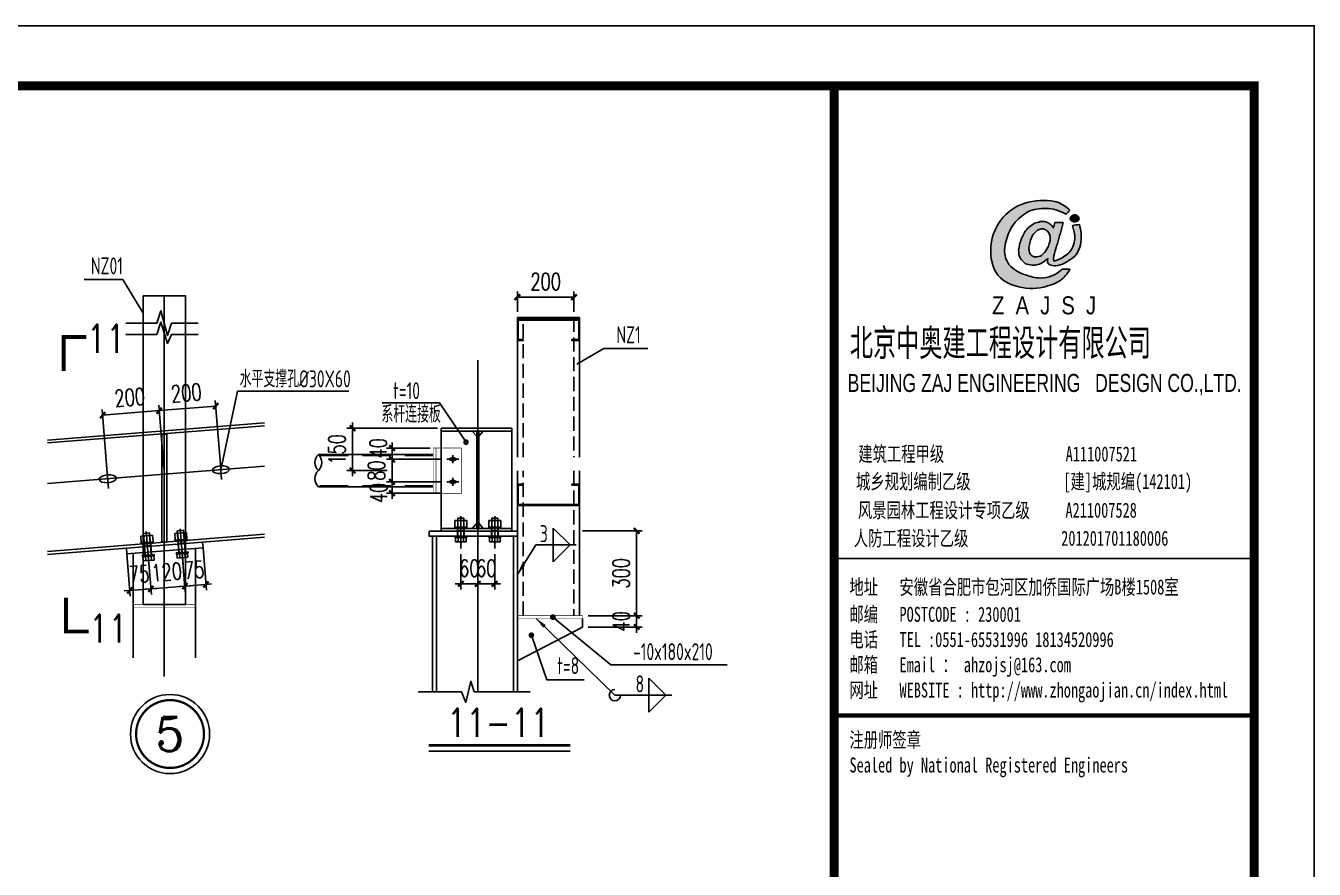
# Model space of a CAD drawing. Extents: x 180850 to 1399066, y 113487 to 334416.
# Drawn here: x 1376291 to 1399066, y 183946 to 198864 of the extents above; entities that cross this region are included whole.
import ezdxf
from ezdxf.enums import TextEntityAlignment as Align

# ---------------------------------------------------------------- set-up
doc = ezdxf.new("R2010")
doc.units = 0
doc.header["$LTSCALE"] = 1000
doc.linetypes.add('DASH', pattern=[0.35, 0.25, -0.1])
doc.linetypes.add('DASHED', pattern=[0.75, 0.5, -0.25])
for name, color, linetype in [('AXIS', 3, 'Continuous'), ('BOLT', 251, 'Continuous'), ('DOTE', 1, 'Continuous'), ('GL', 150, 'Continuous'), ('LT', 27, 'Continuous'), ('NUM', 7, 'Continuous'), ('PUB_DIM', 3, 'Continuous'), ('PUB_TEXT', 7, 'Continuous'), ('PUB_TITLE', 4, 'Continuous'), ('PZ', 202, 'Continuous'), ('TEXT', 7, 'Continuous'), ('THIN', 7, 'Continuous'), ('XG', 6, 'Continuous'), ('YCX', 90, 'Continuous'), ('图签', 3, 'Continuous'), ('引出线', 3, 'Continuous'), ('钢柱', 2, 'Continuous'), ('钢梁', 4, 'Continuous')]:
    doc.layers.add(name, color=color, linetype=linetype)
doc.styles.add('_gyy_title_Arial', font='arial.ttf', dxfattribs={"width": 0.7})
doc.styles.add('_gyy_title_ST', font='', dxfattribs={"width": 0.8})
doc.styles.add('_TCH_DIM_T3', font='SIMPLEX', dxfattribs={"width": 0.705882, "bigfont": 'GBCBIG'})
doc.styles.add('COMPLEX', font='COMPLEX')
doc.styles.add('HZ', font='txt.shx', dxfattribs={"width": 0.8, "bigfont": '000hztxt.shx'})
doc.styles.add('SIM-TSSC', font='simplex.shx', dxfattribs={"width": 0.8, "bigfont": 'tssdchn.shx'})
doc.styles.get("Standard").update_dxf_attribs({"font": 'gbenor.shx', "bigfont": 'gbcbig.shx'})
doc.styles.add('TSSD_Norm', font='tssdeng.shx', dxfattribs={"bigfont": 'hztxt.shx'})
doc.styles.add('TSSD_Num', font='Tssdeng.shx', dxfattribs={"width": 0.7, "bigfont": 'hztxt.shx'})
doc.styles.get('_gyy_title_ST').set_extended_font_data('SimSun')
doc.dimstyles.new('TCH_100_5', dxfattribs={"dimtxt": 297.5, "dimasz": 100, "dimexe": 100, "dimexo": 100, "dimgap": 126.25, "dimtad": 1, "dimdec": 0, "dimlfac": 0.2, "dimzin": 0, "dimdsep": 46, "dimtxsty": '_TCH_DIM_T3', "dimblk": 'ARCHTICK', "dimcen": 0.09, "dimclrd": 126, "dimclre": 126, "dimclrt": 7, "dimazin": 2, "dimtfac": 1, "dimtdec": 0, "dimtix": 1, "dimtmove": 2, "dimatfit": 3, "dimfxl": 1, "dimtolj": 1, "dimtzin": 0, "dimarcsym": 0})
doc.dimstyles.new('TSSD_LEADER_STYLE_200.0', dxfattribs={"dimtxt": 0.18, "dimasz": 200, "dimexe": 0.18, "dimexo": 0.0625, "dimgap": 0.09, "dimtad": 0, "dimtih": 1, "dimtoh": 1, "dimdec": 4, "dimzin": 0, "dimdsep": 46, "dimtxsty": 'Standard', "dimcen": 0.09, "dimadec": 0, "dimazin": 0, "dimtfac": 1, "dimtdec": 4, "dimtofl": 0, "dimtmove": 0, "dimatfit": 3, "dimfxl": 1, "dimtolj": 1, "dimtzin": 0, "dimarcsym": 0})

# ---------------------------------------------------------------- blocks, each defined once
blk = doc.blocks.new('_ArchTick')
at = {"color": 0, "linetype": 'ByBlock', "const_width": 0.4}
blk.add_lwpolyline([(-0.5, -0.5), (0.5, 0.5)], dxfattribs=at)
blk = doc.blocks.new('*D242')
at = {"layer": 'Defpoints', "color": 0, "transparency": 16777216}
for p in [(1378649, 192057), (1378739, 190932), (1379738, 191012)]:
    blk.add_point(p, dxfattribs=at)
at = {"layer": 'GL', "color": 126, "lineweight": -2, "transparency": 16777216}
for p, q in [((1379730, 191112), (1379640, 192236)), ((1378731, 191032), (1378641, 192156)), ((1379648, 192137), (1378649, 192057))]:
    blk.add_line(p, q, dxfattribs=at)
at = {"layer": 'GL', "color": 126, "lineweight": -2, "transparency": 16777216, "xscale": 99.99999999999999, "yscale": 99.99999999999999, "zscale": 99.99999999999999}
for p, rotation in [((1378649, 192057), 184.5739212569907), ((1379648, 192137), 4.573921256990756)]:
    blk.add_blockref('_ArchTick', p, dxfattribs=dict(at, rotation=rotation))
at = {"layer": 'GL', "color": 7, "transparency": 16777216, "insert": (1379127, 192371), "char_height": 297.5, "attachment_point": 5, "rotation": 4.5739, "style": '_TCH_DIM_T3'}
blk.add_mtext('\\A1;200', dxfattribs=at)
blk = doc.blocks.new('*D243')
at = {"layer": 'Defpoints', "color": 0, "transparency": 16777216}
for p in [(1377650, 191977), (1378739, 190932), (1377740, 190851)]:
    blk.add_point(p, dxfattribs=at)
at = {"layer": 'GL', "color": 126, "lineweight": -2, "transparency": 16777216}
for p, q in [((1377732, 190951), (1377642, 192076)), ((1378649, 192057), (1377650, 191977)), ((1378731, 191032), (1378641, 192156))]:
    blk.add_line(p, q, dxfattribs=at)
at = {"layer": 'GL', "color": 126, "lineweight": -2, "transparency": 16777216, "xscale": 99.99999999999999, "yscale": 99.99999999999999, "zscale": 99.99999999999999}
for p, rotation in [((1377650, 191977), 184.5739212569907), ((1378649, 192057), 4.573921256990756)]:
    blk.add_blockref('_ArchTick', p, dxfattribs=dict(at, rotation=rotation))
at = {"layer": 'GL', "color": 7, "transparency": 16777216, "insert": (1378128, 192291), "char_height": 297.5, "attachment_point": 5, "rotation": 4.5739, "style": '_TCH_DIM_T3'}
blk.add_mtext('\\A1;200', dxfattribs=at)
blk = doc.blocks.new('*D244')
at = {"layer": 'Defpoints', "color": 0, "transparency": 16777216}
for p in [(1383666, 191746), (1382068, 190996), (1382776, 190996)]:
    blk.add_point(p, dxfattribs=at)
at = {"layer": 'GL', "color": 126, "lineweight": -2, "transparency": 16777216}
for p, q in [((1382068, 191746), (1382068, 191846)), ((1383566, 191746), (1381968, 191746)), ((1382068, 191746), (1382068, 190996)), ((1382676, 190996), (1381968, 190996)), ((1382068, 190996), (1382068, 190896))]:
    blk.add_line(p, q, dxfattribs=at)
at = {"layer": 'GL', "color": 126, "lineweight": -2, "transparency": 16777216, "xscale": 100, "yscale": 100, "zscale": 100}
for p, rotation in [((1382068, 191746), 270), ((1382068, 190996), 90)]:
    blk.add_blockref('_ArchTick', p, dxfattribs=dict(at, rotation=rotation))
at = {"layer": 'GL', "color": 7, "transparency": 16777216, "insert": (1381793, 191371), "char_height": 297.5, "attachment_point": 5, "rotation": 90, "style": '_TCH_DIM_T3'}
blk.add_mtext('\\A1;150', dxfattribs=at)
blk = doc.blocks.new('*D245')
at = {"layer": 'Defpoints', "color": 0, "transparency": 16777216}
for p in [(1383736, 190796), (1382765, 190596), (1383736, 190596)]:
    blk.add_point(p, dxfattribs=at)
at = {"layer": 'GL', "color": 126, "lineweight": -2, "transparency": 16777216}
for p, q in [((1382765, 190796), (1382765, 190896)), ((1383636, 190796), (1382665, 190796)), ((1382765, 190796), (1382765, 190596)), ((1383636, 190596), (1382665, 190596)), ((1382765, 190596), (1382765, 190496))]:
    blk.add_line(p, q, dxfattribs=at)
at = {"layer": 'GL', "color": 126, "lineweight": -2, "transparency": 16777216, "xscale": 100, "yscale": 100, "zscale": 100}
for p, rotation in [((1382765, 190796), 270), ((1382765, 190596), 90)]:
    blk.add_blockref('_ArchTick', p, dxfattribs=dict(at, rotation=rotation))
at = {"layer": 'GL', "color": 7, "transparency": 16777216, "insert": (1382529, 190600), "char_height": 297.5, "attachment_point": 5, "rotation": 90, "style": '_TCH_DIM_T3'}
blk.add_mtext('\\A1;40', dxfattribs=at)
blk = doc.blocks.new('*D246')
at = {"layer": 'Defpoints', "color": 0, "transparency": 16777216}
for p in [(1383736, 191196), (1382765, 190796), (1383736, 190796)]:
    blk.add_point(p, dxfattribs=at)
at = {"layer": 'GL', "color": 126, "lineweight": -2, "transparency": 16777216}
for p, q in [((1383636, 191196), (1382665, 191196)), ((1382765, 191196), (1382765, 191296)), ((1382765, 191196), (1382765, 190796)), ((1383636, 190796), (1382665, 190796)), ((1382765, 190796), (1382765, 190696))]:
    blk.add_line(p, q, dxfattribs=at)
at = {"layer": 'GL', "color": 126, "lineweight": -2, "transparency": 16777216, "xscale": 100, "yscale": 100, "zscale": 100}
for p, rotation in [((1382765, 191196), 270), ((1382765, 190796), 90)]:
    blk.add_blockref('_ArchTick', p, dxfattribs=dict(at, rotation=rotation))
at = {"layer": 'GL', "color": 7, "transparency": 16777216, "insert": (1382490, 190996), "char_height": 297.5, "attachment_point": 5, "rotation": 90, "style": '_TCH_DIM_T3'}
blk.add_mtext('\\A1;80', dxfattribs=at)
blk = doc.blocks.new('*D247')
at = {"layer": 'Defpoints', "color": 0, "transparency": 16777216}
for p in [(1383541, 191396), (1382765, 191196), (1383541, 191196)]:
    blk.add_point(p, dxfattribs=at)
at = {"layer": 'GL', "color": 126, "lineweight": -2, "transparency": 16777216}
for p, q in [((1383441, 191396), (1382665, 191396)), ((1382765, 191396), (1382765, 191496)), ((1382765, 191396), (1382765, 191196)), ((1383441, 191196), (1382665, 191196)), ((1382765, 191196), (1382765, 191096))]:
    blk.add_line(p, q, dxfattribs=at)
at = {"layer": 'GL', "color": 126, "lineweight": -2, "transparency": 16777216, "xscale": 100, "yscale": 100, "zscale": 100}
for p, rotation in [((1382765, 191396), 270), ((1382765, 191196), 90)]:
    blk.add_blockref('_ArchTick', p, dxfattribs=dict(at, rotation=rotation))
at = {"layer": 'GL', "color": 7, "transparency": 16777216, "insert": (1382520, 191390), "char_height": 297.5, "attachment_point": 5, "rotation": 90, "style": '_TCH_DIM_T3'}
blk.add_mtext('\\A1;40', dxfattribs=at)
blk = doc.blocks.new('*D248')
at = {"layer": 'Defpoints', "color": 0, "transparency": 16777216}
for p in [(1386031, 189930), (1387089, 189930), (1386131, 188430)]:
    blk.add_point(p, dxfattribs=at)
at = {"layer": 'GL', "color": 126, "lineweight": -2, "transparency": 16777216}
for p, q in [((1386131, 189930), (1387189, 189930)), ((1387089, 188430), (1387089, 189930)), ((1386231, 188430), (1387189, 188430))]:
    blk.add_line(p, q, dxfattribs=at)
at = {"layer": 'GL', "color": 126, "lineweight": -2, "transparency": 16777216, "xscale": 100, "yscale": 100, "zscale": 100}
for p, rotation in [((1387089, 189930), 90), ((1387089, 188430), 270)]:
    blk.add_blockref('_ArchTick', p, dxfattribs=dict(at, rotation=rotation))
at = {"layer": 'GL', "color": 7, "transparency": 16777216, "insert": (1386814, 189180), "char_height": 297.5, "attachment_point": 5, "rotation": 90, "style": '_TCH_DIM_T3'}
blk.add_mtext('\\A1;300', dxfattribs=at)
blk = doc.blocks.new('_WELD004')
at = {"color": 0, "linetype": 'ByBlock'}
for p, q in [((0, 1), (1, 0)), ((0, 0), (0, 1))]:
    blk.add_line(p, q, dxfattribs=at)
blk = doc.blocks.new('*D249')
at = {"layer": 'Defpoints', "color": 0, "transparency": 16777216}
for p in [(1384981, 194064), (1384981, 193702), (1385981, 193702)]:
    blk.add_point(p, dxfattribs=at)
at = {"layer": 'GL', "color": 126, "lineweight": -2, "transparency": 16777216}
for p, q in [((1384981, 193802), (1384981, 194164)), ((1385981, 194064), (1384981, 194064)), ((1385981, 193802), (1385981, 194164))]:
    blk.add_line(p, q, dxfattribs=at)
at = {"layer": 'GL', "color": 126, "lineweight": -2, "transparency": 16777216, "xscale": 100, "yscale": 100, "zscale": 100, "rotation": 180}
blk.add_blockref('_ArchTick', (1384981, 194064), dxfattribs=at)
at = {"layer": 'GL', "color": 126, "lineweight": -2, "transparency": 16777216, "xscale": 100, "yscale": 100, "zscale": 100}
blk.add_blockref('_ArchTick', (1385981, 194064), dxfattribs=at)
at = {"layer": 'GL', "color": 7, "transparency": 16777216, "insert": (1385481, 194339), "char_height": 297.5, "attachment_point": 5, "style": '_TCH_DIM_T3'}
blk.add_mtext('\\A1;200', dxfattribs=at)
blk = doc.blocks.new('*D348')
at = {"layer": 'Defpoints', "color": 0, "transparency": 16777216}
for p in [(1386131, 188430), (1386131, 188230), (1387089, 188230)]:
    blk.add_point(p, dxfattribs=at)
at = {"layer": 'GL', "color": 126, "lineweight": -2, "transparency": 16777216}
for p, q in [((1386231, 188430), (1387189, 188430)), ((1387089, 188430), (1387089, 188530)), ((1387089, 188430), (1387089, 188230)), ((1386231, 188230), (1387189, 188230)), ((1387089, 188230), (1387089, 188130))]:
    blk.add_line(p, q, dxfattribs=at)
at = {"layer": 'GL', "color": 126, "lineweight": -2, "transparency": 16777216, "xscale": 100, "yscale": 100, "zscale": 100}
for p, rotation in [((1387089, 188430), 270), ((1387089, 188230), 90)]:
    blk.add_blockref('_ArchTick', p, dxfattribs=dict(at, rotation=rotation))
at = {"layer": 'GL', "color": 7, "transparency": 16777216, "insert": (1386814, 188330), "char_height": 297.5, "attachment_point": 5, "rotation": 90, "style": '_TCH_DIM_T3'}
blk.add_mtext('\\A1;40', dxfattribs=at)
blk = doc.blocks.new('*D255')
at = {"layer": 'Defpoints', "color": 0, "transparency": 16777216}
for p in [(1378070, 189625, 0), (1378443, 189654), (1378503, 188905)]:
    blk.add_point(p, dxfattribs=at)
at = {"layer": 'GL', "color": 126, "lineweight": -2, "transparency": 16777216}
for p, q in [((1378078, 189525), (1378138, 188776)), ((1378451, 189555), (1378511, 188806)), ((1378130, 188876), (1378030, 188868)), ((1378130, 188876), (1378503, 188905)), ((1378503, 188905), (1378603, 188913))]:
    blk.add_line(p, q, dxfattribs=at)
at = {"layer": 'GL', "color": 126, "lineweight": -2, "transparency": 16777216, "xscale": 100, "yscale": 100, "zscale": 100}
for p, rotation in [((1378130, 188876), 4.573921263063818), ((1378503, 188905), 184.5739212630638)]:
    blk.add_blockref('_ArchTick', p, dxfattribs=dict(at, rotation=rotation))
at = {"layer": 'GL', "color": 7, "transparency": 16777216, "insert": (1378295, 189165), "char_height": 297.5, "attachment_point": 5, "rotation": 4.5739, "style": '_TCH_DIM_T3'}
blk.add_mtext('\\A1;75', dxfattribs=at)
blk = doc.blocks.new('*D256')
at = {"layer": 'Defpoints', "color": 0, "transparency": 16777216}
for p in [(1378443, 189654), (1379043, 189702), (1379103, 188953)]:
    blk.add_point(p, dxfattribs=at)
at = {"layer": 'GL', "color": 126, "lineweight": -2, "transparency": 16777216}
for p, q in [((1378451, 189555), (1378511, 188806)), ((1379051, 189603), (1379111, 188854)), ((1378503, 188905), (1378403, 188897)), ((1378503, 188905), (1379103, 188953)), ((1379103, 188953), (1379203, 188961))]:
    blk.add_line(p, q, dxfattribs=at)
for p, xscale, yscale, zscale, rotation in [((1378503, 188905), 99.99999999999999, 99.99999999999999, 99.99999999999999, 4.573921263684281), ((1379103, 188953), 100, 100, 100, 184.5739212636842)]:
    blk.add_blockref('_ArchTick', p, dxfattribs=dict(at, xscale=xscale, yscale=yscale, zscale=zscale, rotation=rotation))
at = {"layer": 'GL', "color": 7, "transparency": 16777216, "insert": (1378781, 189203), "char_height": 297.5, "attachment_point": 5, "rotation": 4.5739, "style": '_TCH_DIM_T3'}
blk.add_mtext('\\A1;120', dxfattribs=at)
blk = doc.blocks.new('*D349')
at = {"layer": 'Defpoints', "color": 0, "transparency": 16777216}
for p in [(1379416, 189732), (1379043, 189702), (1379476, 188983)]:
    blk.add_point(p, dxfattribs=at)
at = {"layer": 'GL', "color": 126, "lineweight": -2, "transparency": 16777216}
for p, q in [((1379051, 189603), (1379111, 188854)), ((1379424, 189633), (1379484, 188884)), ((1379103, 188953), (1379003, 188945)), ((1379103, 188953), (1379476, 188983)), ((1379476, 188983), (1379576, 188991))]:
    blk.add_line(p, q, dxfattribs=at)
for p, xscale, yscale, zscale, rotation in [((1379476, 188983), 100, 100, 100, 184.5739212636842), ((1379103, 188953), 99.99999999999999, 99.99999999999999, 99.99999999999999, 4.573921263684281)]:
    blk.add_blockref('_ArchTick', p, dxfattribs=dict(at, xscale=xscale, yscale=yscale, zscale=zscale, rotation=rotation))
at = {"layer": 'GL', "color": 7, "transparency": 16777216, "insert": (1379268, 189242), "char_height": 297.5, "attachment_point": 5, "rotation": 4.5739, "style": '_TCH_DIM_T3'}
blk.add_mtext('\\A1;75', dxfattribs=at)
blk = doc.blocks.new('ts_idx2')
at = {"color": 0, "linetype": 'ByBlock', "lineweight": -2, "const_width": 0.0333}
blk.add_lwpolyline([(-0.5, 0, 1), (0.5, 0, 1)], format="xyb", close=True, dxfattribs=at)
at = {"color": 0, "linetype": 'ByBlock', "lineweight": -2}
blk.add_circle((0, 0), 0.583, dxfattribs=at)
at = {"color": 0, "linetype": 'ByBlock', "lineweight": -2, "style": 'TSSD_Num', "width": 0.7}
blk.add_attdef('A', text='', height=0.5, dxfattribs=at).set_placement((0, 0), align=Align.MIDDLE_CENTER)
blk = doc.blocks.new('*D1004')
at = {"layer": 'Defpoints', "color": 0, "transparency": 16777216}
for p in [(1384281, 189618), (1384581, 189618), (1384281, 188994)]:
    blk.add_point(p, dxfattribs=at)
at = {"layer": 'GL', "color": 126, "lineweight": -2, "transparency": 16777216}
for p, q in [((1384281, 189518), (1384281, 188894)), ((1384581, 189518), (1384581, 188894)), ((1384281, 188994), (1384181, 188994)), ((1384581, 188994), (1384281, 188994)), ((1384581, 188994), (1384681, 188994))]:
    blk.add_line(p, q, dxfattribs=at)
at = {"layer": 'GL', "color": 126, "lineweight": -2, "transparency": 16777216, "xscale": 100, "yscale": 100, "zscale": 100}
blk.add_blockref('_ArchTick', (1384281, 188994), dxfattribs=at)
at = {"layer": 'GL', "color": 126, "lineweight": -2, "transparency": 16777216, "xscale": 100, "yscale": 100, "zscale": 100, "rotation": 180}
blk.add_blockref('_ArchTick', (1384581, 188994), dxfattribs=at)
at = {"layer": 'GL', "color": 7, "transparency": 16777216, "insert": (1384431, 189269), "char_height": 297.5, "attachment_point": 5, "style": '_TCH_DIM_T3'}
blk.add_mtext('\\A1;60', dxfattribs=at)
blk = doc.blocks.new('*D1005')
at = {"layer": 'Defpoints', "color": 0, "transparency": 16777216}
for p in [(1383981, 189618), (1384281, 189610), (1383981, 188994)]:
    blk.add_point(p, dxfattribs=at)
at = {"layer": 'GL', "color": 126, "lineweight": -2, "transparency": 16777216}
for p, q in [((1383981, 189518), (1383981, 188894)), ((1384281, 189510), (1384281, 188894)), ((1383981, 188994), (1383881, 188994)), ((1384281, 188994), (1383981, 188994)), ((1384281, 188994), (1384381, 188994))]:
    blk.add_line(p, q, dxfattribs=at)
at = {"layer": 'GL', "color": 126, "lineweight": -2, "transparency": 16777216, "xscale": 100, "yscale": 100, "zscale": 100}
blk.add_blockref('_ArchTick', (1383981, 188994), dxfattribs=at)
at = {"layer": 'GL', "color": 126, "lineweight": -2, "transparency": 16777216, "xscale": 100, "yscale": 100, "zscale": 100, "rotation": 180}
blk.add_blockref('_ArchTick', (1384281, 188994), dxfattribs=at)
at = {"layer": 'GL', "color": 7, "transparency": 16777216, "insert": (1384131, 189269), "char_height": 297.5, "attachment_point": 5, "style": '_TCH_DIM_T3'}
blk.add_mtext('\\A1;60', dxfattribs=at)
blk = doc.blocks.new('dd')
at = {"layer": '图签'}
h = blk.add_hatch(color=5, dxfattribs=at)
h.set_gradient(color1=(0, 0, 255), color2=(36, 36, 255), one_color=1, tint=0.57)
h.paths.add_polyline_path([(452, 1270, -0.093206), (531, 1562, -0.136321), (716, 1807, -0.161039), (988, 1948, -0.108591), (1307, 1935, -0.049497), (1479, 1861, 0.062627), (1539, 1932, 0.094388), (1351, 2056, 0.136326), (854, 2062, 0.161722), (430, 1810, 0.133661), (243, 1435, 0.158414), (286, 937, 0.22517), (632, 669, 0.138663), (1107, 646, 0.074676), (1375, 753, 0.125344), (1543, 944, 0.006312), (1413, 948, -0.090385), (1244, 833, -0.096745), (1053, 797, -0.073845), (803, 850, -0.140868), (530, 1020, -0.160753)])
h = blk.add_hatch(color=5, dxfattribs=at)
h.set_gradient(color1=(0, 0, 255), color2=(36, 36, 255), one_color=1, tint=0.57)
h.paths.add_polyline_path([(1306, 1289, 0.011169), (1334, 1370, 0.005807), (1431, 1724, 0.01105), (1292, 1724, 0.016796), (1267, 1634, 0.125943), (1203, 1704, 0.083806), (1120, 1739, 0.082879), (1047, 1739, -0.008503), (952, 1710, 0.060057), (844, 1628, 0.086078), (774, 1532, 0.099424), (705, 1347, 0.12153), (690, 1225, 0.102644), (719, 1122, 0.056648), (797, 1042, 0.092914), (913, 1013, 0.194578), (1098, 1064, -0.002562), (1175, 1122, 0.064354), (1167, 1068, 0.172385), (1207, 1017, 0.105458), (1300, 1002, 0.086567), (1454, 1046, 0.047674), (1592, 1136, 0.166359), (1692, 1274, 0.096748), (1728, 1431, 0.03151), (1728, 1548, 0.041815), (1700, 1691, 0.007654), (1588, 1673, -0.009919), (1610, 1585, -0.068269), (1624, 1482, -0.105336), (1605, 1352, -0.14652), (1528, 1223, -0.070486), (1434, 1151, -0.077937), (1341, 1103, -0.127098), (1272, 1084, -0.114215), (1267, 1129, -0.007609)])
h.paths.add_polyline_path([(865, 1245, -0.099994), (863, 1328, -0.050974), (888, 1427, -0.120527), (938, 1529, -0.043888), (1002, 1595, -0.08446), (1063, 1619, -0.147309), (1127, 1607, -0.037474), (1177, 1572, -0.06931), (1209, 1507, -0.067662), (1213, 1431, -0.02676), (1211, 1413, 0.017209), (1183, 1329, -0.048815), (1120, 1223, -0.139096), (1046, 1163, -0.097991), (944, 1153, -0.085394), (909, 1169, -0.149141)], flags=16)
h = blk.add_hatch(color=1, dxfattribs=at)
h.set_gradient(color1=(255, 0, 0), color2=(255, 0, 0), tint=0.57)
h.paths.add_polyline_path([(1557, 1818, 0.386553), (1564, 1757, 0.170676), (1604, 1736, 0.082224), (1657, 1743, 0.087509), (1686, 1766, 0.264235), (1694, 1804, 0.244333), (1636, 1850, 0.30271)])
blk.add_lwpolyline([(1539, 1932, 0.094388), (1351, 2056, 0.136326), (854, 2062, 0.161722), (430, 1810, 0.133661), (243, 1435, 0.158414), (286, 937, 0.22517), (632, 669, 0.138663), (1107, 646, 0.074676), (1375, 753, 0.125344), (1543, 944, 0.006312), (1413, 948, -0.090385), (1244, 833, -0.096745), (1053, 797, -0.073845), (803, 850, -0.140868), (530, 1020, -0.160753), (452, 1270, -0.093206), (531, 1562, -0.136321), (716, 1807, -0.161039), (988, 1948, -0.108591), (1307, 1935, -0.049497), (1479, 1861, 0.062627)], format="xyb", close=True, dxfattribs=at)
for points in [[(1431, 1724, 0.011041), (1292, 1724, 0.016796), (1267, 1634, 0.125943), (1203, 1704, 0.083806), (1120, 1739, 0.082879), (1047, 1739, -0.008503), (952, 1710, 0.060057), (844, 1628, 0.086078), (774, 1532, 0.099424), (705, 1347, 0.12153), (690, 1225, 0.102644), (719, 1122, 0.056648), (797, 1042, 0.092914), (913, 1013, 0.194578), (1098, 1064, -0.002562), (1175, 1122, 0.064354), (1167, 1068, 0.172385), (1207, 1017, 0.105458), (1300, 1002, 0.086567), (1454, 1046, 0.047674), (1592, 1136, 0.166359), (1692, 1274, 0.096748), (1728, 1431, 0.03151), (1728, 1548, 0.041815), (1700, 1691, 0.007654), (1588, 1673, -0.009919), (1610, 1585, -0.068269), (1624, 1482, -0.105336), (1605, 1352, -0.14652), (1528, 1223, -0.070486), (1434, 1151, -0.077937), (1341, 1103, -0.127098), (1272, 1084, -0.114215), (1267, 1129, -0.007609), (1306, 1289, 0.011169), (1334, 1370, 0.005782), (1430, 1722, 0.069025)], [(1694, 1804, 0.243958), (1636, 1850, 0.303117), (1557, 1818, 0.386553), (1564, 1757, 0.170676), (1604, 1736, 0.082224), (1657, 1743, 0.087509), (1686, 1766, 0.264235), (1694, 1804, -7.823139)], [(1213, 1431, 0.067662), (1209, 1507, 0.06931), (1177, 1572, 0.037474), (1127, 1607, 0.147309), (1063, 1619, 0.08446), (1002, 1595, 0.043888), (938, 1529, 0.120527), (888, 1427, 0.050974), (863, 1328, 0.099994), (865, 1245, 0.149141), (909, 1169, 0.085394), (944, 1153, 0.097991), (1046, 1163, 0.139096), (1120, 1223, 0.048815), (1183, 1329, -0.017209), (1211, 1413, 0.02676), (1213, 1431, 0.441273)]]:
    blk.add_lwpolyline(points, format="xyb", dxfattribs=at)
at = {"insert": (246, 492), "char_height": 300, "width": 8000, "attachment_point": 1, "style": 'HZ'}
blk.add_mtext('{\\fArial|b0|i0|c0|p32;Z  A  J  S  J}', dxfattribs=at)

msp = doc.modelspace()

# ---------------------------------------------------------------- hatches: boundary and pattern name
at = {"layer": 'BOLT', "transparency": 16777216}
for points in [[(1383911.54, 191196.3), (1383841.34, 191161.2), (1383771.14, 191196.3), (1383841.34, 191231.4)], [(1383911.54, 190796.3), (1383841.34, 190761.2), (1383771.14, 190796.3), (1383841.34, 190831.4)]]:
    msp.add_hatch(color=256, dxfattribs=at).paths.add_polyline_path(points)

# ---------------------------------------------------------------- linework, layer by layer
at = {"transparency": 16777216}
for p, q in [((1379751.95, 190841.54), (1379724.68, 191182.59)), ((1377989.11, 190872.09), (1377490.7, 190832.31)), ((1377753.54, 190681.67), (1377726.27, 191022.72)), ((1379987.52, 191031.97), (1379489.11, 190992.18)), ((1383981.35, 189618.39), (1383981.34, 190190.5)), ((1384581.34, 189618.39), (1384581.35, 190190.5)), ((1379072.4, 189336.13), (1379021.77, 189969.11)), ((1383876.34, 189998), (1384086.34, 189998.01)), ((1383876.34, 189998), (1383876.34, 189973)), ((1384086.34, 189973.01), (1383876.34, 189973)), ((1383876.34, 189973), (1383879.19, 189973)), ((1384085.26, 190116.01), (1383877.42, 190116)), ((1383877.42, 190116), (1383877.42, 189998)), ((1383921.34, 189973), (1383921.35, 189933)), ((1384036.34, 190158), (1383926.34, 190158)), ((1383926.34, 190158), (1383926.35, 189933)), ((1383929.38, 190116), (1383929.38, 189998)), ((1384033.3, 190116), (1384033.31, 189998)), ((1384033.49, 190158), (1384036.34, 190158)), ((1384036.34, 190158), (1384036.35, 189933)), ((1384041.34, 189973), (1384038.41, 189973)), ((1384039.66, 189973), (1384041.34, 189973)), ((1384041.34, 189973), (1384041.35, 189933)), ((1384085.27, 189998.01), (1384085.26, 190116.01)), ((1384086.34, 189998.01), (1384086.34, 189973.01)), ((1384476.34, 189998.01), (1384476.34, 189973.01)), ((1384686.34, 189998), (1384476.34, 189998.01)), ((1384476.34, 189973.01), (1384686.34, 189973)), ((1384477.42, 190116.01), (1384685.27, 190116)), ((1384477.42, 189998.01), (1384477.42, 190116.01)), ((1384521.34, 189973), (1384524.28, 189973)), ((1384523.03, 189973), (1384521.34, 189973)), ((1384521.34, 189973), (1384521.34, 189933)), ((1384526.35, 190158), (1384526.34, 189933)), ((1384526.35, 190158), (1384636.35, 190158)), ((1384529.2, 190158), (1384526.35, 190158)), ((1384529.39, 190116), (1384529.38, 189998)), ((1384633.31, 190116), (1384633.31, 189998)), ((1384636.35, 190158), (1384636.34, 189933)), ((1384641.34, 189973), (1384641.34, 189933)), ((1384686.34, 189973), (1384683.49, 189973)), ((1384685.27, 190116), (1384685.27, 189998)), ((1384686.34, 189998), (1384686.34, 189973)), ((1378531.3, 189855.13), (1378324.11, 189838.56)), ((1378324.11, 189838.56), (1378333.52, 189720.94)), ((1378332.45, 189720.85), (1378541.78, 189737.6)), ((1378332.45, 189720.85), (1378334.44, 189695.93)), ((1378479.18, 189893.1), (1378369.53, 189884.33)), ((1378369.53, 189884.33), (1378387.47, 189660.04)), ((1378375.91, 189842.7), (1378385.32, 189725.08)), ((1378472.4, 189288.13), (1378421.77, 189921.11)), ((1378476.34, 189892.87), (1378479.18, 189893.1)), ((1378479.18, 189893.1), (1378497.12, 189668.82)), ((1378479.5, 189850.99), (1378488.91, 189733.37)), ((1378540.71, 189737.51), (1378531.3, 189855.13)), ((1378541.78, 189737.6), (1378543.78, 189712.68)), ((1379131.3, 189903.13), (1378924.11, 189886.56)), ((1378924.11, 189886.56), (1378933.52, 189768.94)), ((1378932.45, 189768.85), (1379141.78, 189785.6)), ((1378932.45, 189768.85), (1378934.44, 189743.93)), ((1379143.78, 189760.68), (1378934.44, 189743.93)), ((1378934.44, 189743.93), (1378937.28, 189744.16)), ((1379079.18, 189941.1), (1378969.53, 189932.33)), ((1378969.53, 189932.33), (1378987.47, 189708.04)), ((1378975.91, 189890.7), (1378985.32, 189773.08)), ((1378979.3, 189747.52), (1378982.49, 189707.65)), ((1378982.49, 189707.65), (1379102.11, 189717.21)), ((1379076.34, 189940.87), (1379079.18, 189941.1)), ((1379079.18, 189941.1), (1379097.12, 189716.82)), ((1379079.5, 189898.99), (1379088.91, 189781.37)), ((1379098.92, 189757.09), (1379095.99, 189756.85)), ((1379097.12, 189716.82), (1379109.88, 189557.33)), ((1379097.24, 189756.95), (1379098.92, 189757.09)), ((1379098.92, 189757.09), (1379102.11, 189717.21)), ((1379102.11, 189717.21), (1379114.87, 189557.72)), ((1379140.71, 189785.51), (1379131.3, 189903.13)), ((1379141.78, 189785.6), (1379143.78, 189760.68)), ((1383876.35, 189835.89), (1384086.35, 189835.89)), ((1383876.35, 189835.89), (1383876.35, 189810.89)), ((1384086.35, 189810.89), (1383876.35, 189810.89)), ((1383886.09, 189810.89), (1383886.09, 189738.29)), ((1383886.09, 189738.29), (1384076.61, 189738.29)), ((1383921.35, 189933), (1384041.35, 189933)), ((1383921.35, 189933), (1383924.28, 189933)), ((1383923.03, 189933), (1383921.35, 189933)), ((1383921.35, 189933), (1383921.35, 189835.89)), ((1383921.35, 189835.89), (1383924.28, 189835.89)), ((1383923.03, 189835.89), (1383921.35, 189835.89)), ((1383926.35, 189933), (1383926.35, 189835.89)), ((1383926.35, 189835.89), (1383926.35, 189810.89)), ((1383933.72, 189810.89), (1383933.72, 189738.29)), ((1384028.98, 189810.89), (1384028.98, 189738.29)), ((1384036.35, 189933), (1384036.35, 189835.89)), ((1384036.35, 189835.89), (1384036.35, 189810.89)), ((1384041.35, 189933), (1384041.35, 189835.89)), ((1384076.61, 189810.89), (1384076.61, 189738.29)), ((1384086.35, 189835.89), (1384083.5, 189835.89)), ((1384086.35, 189835.89), (1384086.35, 189810.89)), ((1384476.34, 189835.89), (1384479.19, 189835.89)), ((1384686.34, 189835.89), (1384476.34, 189835.89)), ((1384476.34, 189835.89), (1384476.34, 189810.89)), ((1384476.34, 189810.89), (1384686.34, 189810.89)), ((1384486.08, 189810.89), (1384486.08, 189738.29)), ((1384676.6, 189738.29), (1384486.08, 189738.29)), ((1384641.34, 189933), (1384521.34, 189933)), ((1384521.34, 189933), (1384521.34, 189835.89)), ((1384526.34, 189933), (1384526.34, 189835.89)), ((1384526.34, 189835.89), (1384526.34, 189810.89)), ((1384533.71, 189810.89), (1384533.71, 189738.29)), ((1384628.97, 189810.89), (1384628.97, 189738.29)), ((1384636.34, 189933), (1384636.34, 189835.89)), ((1384636.34, 189835.89), (1384636.34, 189810.89)), ((1384641.34, 189835.89), (1384638.4, 189835.89)), ((1384641.34, 189933), (1384638.41, 189933)), ((1384639.66, 189933), (1384641.34, 189933)), ((1384639.66, 189835.89), (1384641.34, 189835.89)), ((1384641.34, 189933), (1384641.34, 189835.89)), ((1384676.6, 189810.89), (1384676.6, 189738.29)), ((1384686.34, 189835.89), (1384686.34, 189810.89)), ((1378543.78, 189712.68), (1378334.44, 189695.93)), ((1378334.44, 189695.93), (1378337.28, 189696.16)), ((1378350.39, 189496.57), (1378559.72, 189513.31)), ((1378350.39, 189496.57), (1378352.39, 189471.65)), ((1378379.3, 189699.52), (1378382.49, 189659.65)), ((1378382.49, 189659.65), (1378502.11, 189669.21)), ((1378382.49, 189659.65), (1378385.42, 189659.88)), ((1378384.17, 189659.78), (1378382.49, 189659.65)), ((1378382.49, 189659.65), (1378395.25, 189500.15)), ((1378387.47, 189660.04), (1378400.23, 189500.55)), ((1378395.25, 189500.15), (1378398.18, 189500.39)), ((1378396.93, 189500.29), (1378395.25, 189500.15)), ((1378400.23, 189500.55), (1378402.23, 189475.63)), ((1378498.92, 189709.09), (1378495.99, 189708.85)), ((1378497.12, 189668.82), (1378509.88, 189509.33)), ((1378497.24, 189708.95), (1378498.92, 189709.09)), ((1378498.92, 189709.09), (1378502.11, 189669.21)), ((1378502.11, 189669.21), (1378514.87, 189509.72)), ((1378509.88, 189509.33), (1378511.88, 189484.41)), ((1378559.72, 189513.31), (1378556.88, 189513.09)), ((1378559.72, 189513.31), (1378561.72, 189488.39)), ((1378950.39, 189544.57), (1379159.72, 189561.31)), ((1378950.39, 189544.57), (1378952.39, 189519.65)), ((1379161.72, 189536.39), (1378952.39, 189519.65)), ((1378962.09, 189520.42), (1378967.88, 189448.05)), ((1378982.49, 189707.65), (1378985.42, 189707.88)), ((1378984.17, 189707.78), (1378982.49, 189707.65)), ((1378982.49, 189707.65), (1378995.25, 189548.15)), ((1378987.47, 189708.04), (1379000.23, 189548.55)), ((1378995.25, 189548.15), (1378998.18, 189548.39)), ((1378996.93, 189548.29), (1378995.25, 189548.15)), ((1379000.23, 189548.55), (1379002.23, 189523.63)), ((1379009.57, 189524.22), (1379015.36, 189451.85)), ((1379104.53, 189531.82), (1379110.32, 189459.45)), ((1379109.88, 189557.33), (1379111.88, 189532.41)), ((1379152.01, 189535.62), (1379157.8, 189463.25)), ((1379159.72, 189561.31), (1379156.88, 189561.09)), ((1379159.72, 189561.31), (1379161.72, 189536.39)), ((1378561.72, 189488.39), (1378352.39, 189471.65)), ((1378362.09, 189472.42), (1378367.88, 189400.05)), ((1378367.88, 189400.05), (1378557.8, 189415.25)), ((1378409.57, 189476.22), (1378415.36, 189403.85)), ((1378504.53, 189483.82), (1378510.32, 189411.45)), ((1378552.01, 189487.62), (1378557.8, 189415.25)), ((1378967.88, 189448.05), (1379157.8, 189463.25))]:
    msp.add_line(p, q, dxfattribs=at)
at = {"transparency": 16777216, "extrusion": (0, 0, -1)}
for centre in [(1379738.31, 191012.07), (1377739.91, 190852.19)]:
    msp.add_ellipse(centre, major_axis=(-149.52, -11.93), ratio=0.46666667, dxfattribs=at)
at = {"layer": 'AXIS'}
for p, q in [((1377323.73, 194373.54, -20.6), (1378006.73, 194373.54, -20.6)), ((1378006.73, 194373.54, -20.6), (1378363.77, 193778.42, -20.6))]:
    msp.add_line(p, q, dxfattribs=at)
at = {"layer": 'AXIS', "transparency": 16777216}
for p, q in [((1386505.96, 193158.54), (1386031.34, 192879.4)), ((1386505.96, 193158.54), (1387287.41, 193158.54)), ((1379738.31, 191012.07), (1380032.41, 192400.23)), ((1380032.41, 192400.23), (1382000.23, 192400.23)), ((1385307.88, 189680.76), (1386021.07, 189680.76)), ((1385608.38, 188405.32), (1386629.9, 187559.52)), ((1385227.98, 188084.48), (1385502.43, 187297.05)), ((1386629.9, 187559.52), (1388687.5, 187559.52)), ((1385502.43, 187297.05), (1386163.29, 187297.05)), ((1386705.95, 187024.73), (1387713.46, 187024.73))]:
    msp.add_line(p, q, dxfattribs=at)
at = {"layer": 'AXIS', "transparency": 16777216, "const_width": 50}
for points in [[(1385583.38, 188405.32, 1), (1385633.38, 188405.32, 1)], [(1385252.98, 188084.48, -1), (1385202.98, 188084.48, -1)]]:
    msp.add_lwpolyline(points, format="xyb", close=True, dxfattribs=at)
at = {"layer": 'AXIS', "transparency": 16777216}
msp.add_arc((1386705.95, 187024.73), 100, 90, 0, dxfattribs=at)
at = {"layer": 'BOLT', "transparency": 16777216}
for p, q in [((1383946.64, 191196.3), (1383736.04, 191196.3)), ((1383771.14, 191196.3), (1383841.34, 191231.4)), ((1383771.14, 191196.3), (1383841.34, 191161.2)), ((1383841.34, 191126.1), (1383841.34, 191266.5)), ((1383911.54, 191196.3), (1383841.34, 191231.4)), ((1383911.54, 191196.3), (1383841.34, 191161.2)), ((1383841.34, 190726.1), (1383841.34, 190866.5)), ((1383946.64, 190796.3), (1383736.04, 190796.3)), ((1383771.14, 190796.3), (1383841.34, 190831.4)), ((1383771.14, 190796.3), (1383841.34, 190761.2)), ((1383911.54, 190796.3), (1383841.34, 190831.4)), ((1383911.54, 190796.3), (1383841.34, 190761.2))]:
    msp.add_line(p, q, dxfattribs=at)
at = {"layer": 'DOTE'}
msp.add_line((1378738.77, 194088.02, -20.6), (1378738.77, 188058.84, -20.6), dxfattribs=at)
msp.add_line((1378738.77, 194088.02, -20.6), (1378738.77, 188058.84, -20.6), dxfattribs=at)
at = {"layer": 'DOTE', "transparency": 16777216}
for p, q in [((1384281.34, 192951.06), (1384281.34, 187082.25)), ((1380510.68, 191073.86), (1376672.33, 190766.79))]:
    msp.add_line(p, q, dxfattribs=at)
at = {"layer": 'GL', "transparency": 16777216}
for p, q in [((1380510.68, 191839.51), (1376672.33, 191536.29)), ((1380510.68, 191789.36), (1376672.33, 191486.13)), ((1380510.68, 189870.03), (1376672.33, 189562.96)), ((1380510.68, 189819.87), (1379415.95, 189732.29)), ((1378070.24, 189624.63), (1376672.33, 189512.8))]:
    msp.add_line(p, q, dxfattribs=at)
msp.add_lwpolyline([(1378696.82, 191642.72), (1378781.4, 191642.72), (1378781.4, 189728.3), (1378696.82, 189728.3)], close=True, dxfattribs=at)
at = {"layer": 'LT', "transparency": 16777216}
for p, q in [((1386081.34, 193702.22), (1384981.34, 193702.22)), ((1384981.34, 191234.67), (1384981.34, 193702.22)), ((1385981.34, 193702.22), (1385981.34, 193672.22)), ((1386081.34, 193702.22), (1386081.34, 191234.67)), ((1378739.11, 191913.93), (1378739.11, 187353.5))]:
    msp.add_line(p, q, dxfattribs=at)
at = {"layer": 'LT', "color": 8, "linetype": 'DASH', "transparency": 16777216}
for p, q in [((1385081.34, 191234.67), (1385081.34, 193702.22)), ((1385981.34, 193702.22), (1385981.34, 191234.67)), ((1385081.34, 188430.32), (1385081.34, 190995.07)), ((1385981.34, 190995.07), (1385981.34, 188430.32))]:
    msp.add_line(p, q, dxfattribs=at)
at = {"layer": 'LT', "linetype": 'ByBlock', "transparency": 16777216}
for p, q in [((1384981.34, 188430.32), (1384981.34, 190995.07)), ((1386081.34, 190995.07), (1386081.34, 188430.32))]:
    msp.add_line(p, q, dxfattribs=at)
at = {"layer": 'LT', "elevation": -20.6}
msp.add_lwpolyline([(1378363.77, 194088.02), (1379113.77, 194088.02), (1379114.11, 188630.26), (1378364.11, 188630.26)], close=True, dxfattribs=at)
at = {"layer": 'LT', "linetype": 'ByBlock', "elevation": -20.6}
for points in [[(1378058.77, 193603.52), (1378608.77, 193603.52), (1378678.77, 193823.52), (1378798.77, 193383.52), (1378868.77, 193603.52), (1379340.88, 193603.52)], [(1378058.77, 193403.52), (1378608.77, 193403.52), (1378678.77, 193623.52), (1378798.77, 193246.87), (1378868.77, 193403.52), (1379340.88, 193403.52)]]:
    msp.add_lwpolyline(points, dxfattribs=at)
at = {"layer": 'LT', "transparency": 16777216}
for points in [[(1385083.37, 193312.23), (1385083.37, 193297.23), (1385003, 193297.23), (1384980.5, 193319.73), (1384980.5, 193649.73), (1385003, 193672.23), (1386058, 193672.23), (1386080.5, 193649.73), (1386080.5, 193319.73), (1386058, 193297.23), (1385943.91, 193297.23), (1385943.91, 193312.23), (1386050.5, 193312.23), (1386065.5, 193327.23), (1386065.5, 193642.23), (1386050.5, 193657.23), (1385010.5, 193657.23), (1384995.5, 193642.23), (1384995.5, 193327.23), (1385010.5, 193312.23), (1385083.37, 193312.23)], [(1385084.21, 190741.26), (1385084.21, 190756.26), (1385003.85, 190756.26), (1384981.35, 190733.76), (1384981.35, 190403.76), (1385003.85, 190381.26), (1386058.84, 190381.26), (1386081.34, 190403.76), (1386081.34, 190733.76), (1386058.84, 190756.26), (1385944.75, 190756.26), (1385944.75, 190741.26), (1386051.34, 190741.26), (1386066.34, 190726.26), (1386066.34, 190411.26), (1386051.34, 190396.26), (1385011.35, 190396.26), (1384996.35, 190411.26), (1384996.35, 190726.26), (1385011.35, 190741.26), (1385084.21, 190741.26)]]:
    msp.add_lwpolyline(points, close=True, dxfattribs=at)
at = {"layer": 'NUM', "transparency": 16777216, "const_width": 50}
msp.add_lwpolyline([(1383412.52, 186136.86), (1385913.83, 186136.86)], dxfattribs=at)
at = {"layer": 'NUM', "transparency": 16777216}
msp.add_lwpolyline([(1383412.52, 186036.86), (1385913.83, 186036.86)], dxfattribs=at)
at = {"layer": 'PUB_DIM', "transparency": 16777216, "const_width": 70}
for points in [[(1376959.04, 192759.89), (1376959.04, 193359.89), (1377359.04, 193359.89)], [(1377000.58, 188750.71), (1377000.58, 188150.71), (1377400.58, 188150.71)]]:
    msp.add_lwpolyline(points, dxfattribs=at)
at = {"layer": 'PUB_TITLE'}
msp.add_line((1390581.03, 189443.77), (1398005.26, 189443.77), dxfattribs=at)
msp.add_lwpolyline([(1287615.87, 198863.75), (1399065.87, 198863.81), (1399065.87, 135863.88), (1287615.87, 135863.81)], close=True, dxfattribs=at)
at = {"layer": 'PUB_TITLE', "const_width": 159.09}
for points in [[(1290267.38, 136924.42), (1290267.38, 197803.14), (1398005.26, 197803.21), (1398005.26, 136924.48)], [(1390581.03, 197803.21), (1398005.26, 197803.21), (1398005.26, 136924.48), (1390581.03, 136924.48)]]:
    msp.add_lwpolyline(points, close=True, dxfattribs=at)
at = {"layer": 'PUB_TITLE', "const_width": 74.24}
msp.add_lwpolyline([(1390581.03, 186664.54), (1398005.26, 186664.54)], dxfattribs=at)
at = {"layer": 'PZ', "transparency": 16777216}
for p, q in [((1384881.34, 189923.01), (1383631.34, 189923.01)), ((1386131.34, 188380.32), (1386131.34, 188230.32)), ((1386131.34, 188230.32), (1384981.34, 187630.32))]:
    msp.add_line(p, q, dxfattribs=at)
for points in [[(1383631.34, 191696.3), (1384184.02, 191696.3), (1384266.34, 191604.81), (1384266.34, 190064.49), (1384184.02, 189973.01), (1383631.34, 189973.01), (1383631.34, 191696.3)], [(1384881.34, 191696.3), (1384378.67, 191696.3), (1384296.34, 191604.81), (1384296.34, 190064.49), (1384378.67, 189973.01), (1384881.34, 189973.01), (1384881.34, 191696.3)]]:
    msp.add_lwpolyline(points, dxfattribs=at)
at = {"layer": 'PZ', "transparency": 16777216, "const_width": 10}
for points in [[(1383491.34, 190596.3), (1383491.34, 191396.3), (1383541.34, 191396.3), (1383541.34, 190596.3)], [(1383991.34, 191396.3), (1383991.34, 190596.3), (1383541.34, 190596.3), (1383541.34, 191396.3)], [(1379289.11, 188630.26), (1378189.11, 188630.26), (1378189.11, 188580.26), (1379289.11, 188580.26)], [(1386131.34, 188430.32), (1384981.34, 188430.32), (1384981.34, 188380.32), (1386131.34, 188380.32)]]:
    msp.add_lwpolyline(points, close=True, dxfattribs=at)
at = {"layer": 'PZ', "transparency": 16777216, "extrusion": (-4.31951e-07, 5.39938e-06, 1), "elevation": 0.43}
msp.add_lwpolyline([(1379415.95, 189732.29), (1378070.24, 189624.63), (1378078.22, 189524.95), (1379423.93, 189632.61)], close=True, dxfattribs=at)
at = {"layer": 'XG', "linetype": 'DASHED', "transparency": 16777216}
for p, q in [((1383491.34, 191266.3), (1381449.2, 191266.3)), ((1383491.34, 190726.3), (1381449.2, 190726.3))]:
    msp.add_line(p, q, dxfattribs=at)
at = {"layer": 'XG', "transparency": 16777216}
for p, q in [((1383491.34, 191281.3), (1381462.24, 191281.3)), ((1383491.34, 190711.3), (1381462.24, 190711.3))]:
    msp.add_line(p, q, dxfattribs=at)
msp.add_lwpolyline([(1381462.24, 190996.3, -0.4245614), (1381462.24, 191281.3, -0.4245614), (1381462.24, 190996.3, 0.4245614), (1381462.24, 190711.3, 0.4)], format="xyb", dxfattribs=at)
at = {"layer": 'YCX', "transparency": 16777216, "const_width": 50}
msp.add_lwpolyline([(1384094.66, 191499.45, -1.09668047), (1384049.07, 191499.45, -1.09668047)], format="xyb", close=True, dxfattribs=at)
at = {"layer": '引出线', "transparency": 16777216}
for p in [(1382592.7, 192193.26), (1384074.07, 191499.45)]:
    msp.add_line(p, (1383605.61, 192193.26), dxfattribs=at)
at = {"layer": '钢柱', "transparency": 16777216}
for p, q in [((1383481.34, 189835.89), (1383481.34, 187082.25)), ((1383551.34, 189835.89), (1383551.34, 187082.25)), ((1384911.34, 189835.89), (1384911.34, 187082.25)), ((1384981.34, 189835.89), (1384981.34, 187082.25)), ((1378189.11, 187687.22), (1378189.11, 189533.82)), ((1379289.11, 187687.22), (1379289.11, 189621.82))]:
    msp.add_line(p, q, dxfattribs=at)
msp.add_lwpolyline([(1383422.79, 189923.01), (1384981.34, 189923.01), (1384981.34, 189835.89), (1383422.79, 189835.89)], close=True, dxfattribs=at)
msp.add_lwpolyline([(1385206.34, 187082.25), (1384981.34, 187082.25), (1384217.34, 187082.25), (1384157.34, 187269.75), (1384068.61, 186895.22), (1383995.34, 187082.25), (1383231.34, 187082.25), (1383231.34, 187082.25)], dxfattribs=at)
at = {"layer": '钢梁', "transparency": 16777216}
for p, q in [((1383631.34, 191746.3), (1384881.34, 191746.3)), ((1383631.34, 191746.3), (1383631.34, 191696.3)), ((1383631.34, 191696.3), (1384881.34, 191696.3)), ((1384266.34, 191696.3), (1384266.34, 189973.01)), ((1384296.34, 191696.3), (1384296.34, 189973.01)), ((1384881.34, 191746.3), (1384881.34, 191696.3)), ((1383631.34, 189973.01), (1383631.34, 189923.01)), ((1383631.34, 189973.01), (1384881.34, 189973.01)), ((1384881.34, 189973.01), (1384881.34, 189923.01)), ((1383631.34, 189923.01), (1384881.34, 189923.01))]:
    msp.add_line(p, q, dxfattribs=at)

# ---------------------------------------------------------------- block references
at = {"layer": 'AXIS', "transparency": 16777216, "xscale": 300, "yscale": 300, "zscale": 300}
for p in [(1385613.57, 189680.76), (1387305.95, 187024.73)]:
    msp.add_blockref('_WELD004', p, dxfattribs=at)
at = {"layer": 'AXIS', "transparency": 16777216, "xscale": -300, "yscale": 300, "zscale": 300, "rotation": 180}
for p in [(1385613.57, 189680.76), (1387305.95, 187024.73)]:
    msp.add_blockref('_WELD004', p, dxfattribs=at)
at = {"layer": 'AXIS'}
ref = msp.add_blockref('ts_idx2', (1378841.03, 186337.26), dxfattribs=dict(at, xscale=1200, yscale=1200, zscale=1200))
ref.add_attrib('9', '5', dxfattribs={"layer": 'THIN', "height": 600, "style": 'COMPLEX'}).set_placement((1378841.03, 186337.26), align=Align.MIDDLE_CENTER)
at = {"layer": '图签', "xscale": 1.060604999957576, "yscale": 1.060604999957576, "zscale": 1.060604999957576}
msp.add_blockref('dd', (1393111.2, 193556.16), dxfattribs=at)

# ---------------------------------------------------------------- texts
at = {"color": 1, "insert": (1390857.18, 193510.44), "char_height": 538.6495, "width": 7045.2269, "attachment_point": 1, "style": 'HZ'}
msp.add_mtext('北京中奥建工程设计有限公司', dxfattribs=at)
at = {"layer": 'PUB_DIM', "transparency": 16777216, "style": 'SIM-TSSC', "width": 0.8}
for p in [(1377707.8, 193330.82), (1377749.34, 188203.67)]:
    msp.add_text('11', height=500, dxfattribs=at).set_placement(p, align=Align.MIDDLE_CENTER)
at = {"layer": 'PUB_TEXT', "linetype": 'ByBlock', "transparency": 16777216, "style": 'SIM-TSSC', "width": 0.8}
msp.add_text('11-11', height=500, dxfattribs=at).set_placement((1383732.62, 186289.07))
at = {"layer": 'PUB_TITLE', "width": 0.7}
for s, height, style, p in [('BEIJING ZAJ ENGINEERING   DESIGN CO.,LTD.', 318.1812, '_gyy_title_Arial', (1394301.84, 192387.52)), ('建筑工程甲级                 A111007521             ', 265.151, '_gyy_title_ST', (1394291.18, 191158.78)), ('城乡规划编制乙级             [建]城规编(142101)', 265.151, '_gyy_title_ST', (1393937.12, 190672.31)), ('风景园林工程设计专项乙级     A211007528           ', 265.151, '_gyy_title_ST', (1394159.19, 190163.67)), ('人防工程设计乙级             201201701180006', 265.151, '_gyy_title_ST', (1393707.03, 189667.45))]:
    msp.add_text(s, height=height, dxfattribs=dict(at, style=style)).set_placement(p, align=Align.CENTER)
at = {"layer": 'PUB_TITLE', "style": '_gyy_title_ST', "width": 0.7}
for s, p in [('地址   安徽省合肥市包河区加侨国际广场B楼1508室', (1390849.4, 188806.02)), ('邮编   POSTCODE : 230001', (1390849.4, 188321.7)), ('电话   TEL :0551-65531996 18134520996', (1390849.4, 187876.24)), ('邮箱   Email ： ahzojsj@163.com', (1390849.4, 187430.79)), ('网址   WEBSITE : http://www.zhongaojian.cn/index.html', (1390849.4, 186982.72)), ('注册师签章', (1390849.4, 186102.42)), ('Sealed by National Registered Engineers', (1390850.84, 185656.96))]:
    msp.add_text(s, height=265.151, dxfattribs=at).set_placement(p)
at = {"layer": 'TEXT', "style": 'TSSD_Norm', "width": 0.7}
msp.add_text('NZ01', height=300, dxfattribs=at).set_placement((1377440.54, 194466.96, -20.6))
at = {"layer": 'TEXT', "transparency": 16777216, "style": 'TSSD_Norm', "width": 0.7}
for s, p in [('NZ1', (1386730.01, 193249.78)), ('t=10', (1382783.55, 192259.71)), ('系杆连接板', (1382577.06, 191845.48)), ('3', (1385377.41, 189730.76)), ('-10x180x210', (1387024.83, 187643.69)), ('t=8', (1385684.27, 187397.51)), ('8', (1387069.8, 187074.73))]:
    msp.add_text(s, height=300, dxfattribs=at).set_placement(p)
at = {"layer": 'THIN', "transparency": 16777216, "style": 'TSSD_Norm', "width": 0.7}
msp.add_text('水平支撑孔%%c30X60', height=300, dxfattribs=at).set_placement((1380071.6, 192469.26))

# ---------------------------------------------------------------- dimensions: what is measured, and where the dimension line sits
at = {"layer": 'GL', "transparency": 16777216}
dim = msp.add_linear_dim(base=(1384981.34, 194063.86), p1=(1385981.34, 193702.22), p2=(1384981.34, 193702.22), angle=180, text='200', dimstyle='TCH_100_5', dxfattribs=at)
dim.commit()
dim.dimension.update_dxf_attribs({"geometry": '*D249', "text_midpoint": (1385481.34, 194338.86)})
for base, p1, p2, angle, picture, middle in [((1377649.94, 191976.75), (1378739.11, 190932.14), (1377739.97, 190851.41), 4.573921, '*D243', (1378127.61, 192290.84)), ((1378649.15, 192056.69), (1379738.31, 191012.07), (1378739.11, 190932.14), 4.573921, '*D242', (1379126.82, 192370.78)), ((1382067.87, 190996.3), (1383666.34, 191746.3), (1382776.48, 190996.3), 90, '*D244', (1381792.87, 191371.3)), ((1387089.23, 189930.32), (1386131.34, 188430.32), (1386031.34, 189930.32), 90, '*D248', (1386814.23, 189180.32)), ((1379475.88, 188983.2), (1379043.1, 189702.46), (1379415.95, 189732.29), 184.573921, '*D349', (1379267.52, 189242.41)), ((1379103.02, 188953.38), (1378443.1, 189654.46), (1379043.1, 189702.46), 184.573921, '*D256', (1378781.09, 189203.5)), ((1387089.23, 188230.32), (1386131.34, 188430.32), (1386131.34, 188230.32), 90, '*D348', (1386814.23, 188330.32))]:
    dim = msp.add_linear_dim(base=base, p1=p1, p2=p2, angle=angle, dimstyle='TCH_100_5', dxfattribs=at)
    dim.commit()
    dim.dimension.update_dxf_attribs({"geometry": picture, "text_midpoint": middle})
for base, p1, p2, picture, middle in [((1382764.84, 191196.3), (1383541.34, 191396.3), (1383541.34, 191196.3), '*D247', (1382519.56, 191390.23)), ((1382764.84, 190596.3), (1383736.04, 190796.3), (1383736.04, 190596.3), '*D245', (1382528.84, 190600))]:
    dim = msp.add_linear_dim(base=base, p1=p1, p2=p2, angle=270, dimstyle='TCH_100_5', dxfattribs=at)
    dim.commit()
    dim.dimension.update_dxf_attribs({"geometry": picture, "text_midpoint": middle, "dimtype": 161})
for p1, p2, distance, picture, middle in [((1383736.04, 191196.3), (1383736.04, 190796.3), -971.21, '*D246', (1382489.84, 190996.3)), ((1378070.24, 189624.63, 0), (1378443.1, 189654.46), -751.48, '*D255', (1378294.67, 189164.59))]:
    dim = msp.add_aligned_dim(p1=p1, p2=p2, distance=distance, dimstyle='TCH_100_5', dxfattribs=at)
    dim.commit()
    dim.dimension.update_dxf_attribs({"geometry": picture, "text_midpoint": middle})
for base, p1, p2, picture, middle in [((1383981.35, 188993.62), (1384281.34, 189610.49), (1383981.35, 189618.39), '*D1005', (1384131.35, 189268.62)), ((1384281.34, 188993.62), (1384581.34, 189618.39), (1384281.34, 189618.39), '*D1004', (1384431.34, 189268.62))]:
    dim = msp.add_linear_dim(base=base, p1=p1, p2=p2, dimstyle='TCH_100_5', dxfattribs=at)
    dim.commit()
    dim.dimension.update_dxf_attribs({"geometry": picture, "text_midpoint": middle})

# ---------------------------------------------------------------- leaders
at = {"layer": 'AXIS', "transparency": 16777216}
for points in [[(1384981.34, 189161.76), (1385307.88, 189680.76)], [(1385315.61, 188380.32), (1386705.95, 187024.73)]]:
    msp.add_leader(points, dimstyle='TSSD_LEADER_STYLE_200.0', dxfattribs=at)

doc.saveas('drawing.dxf')
